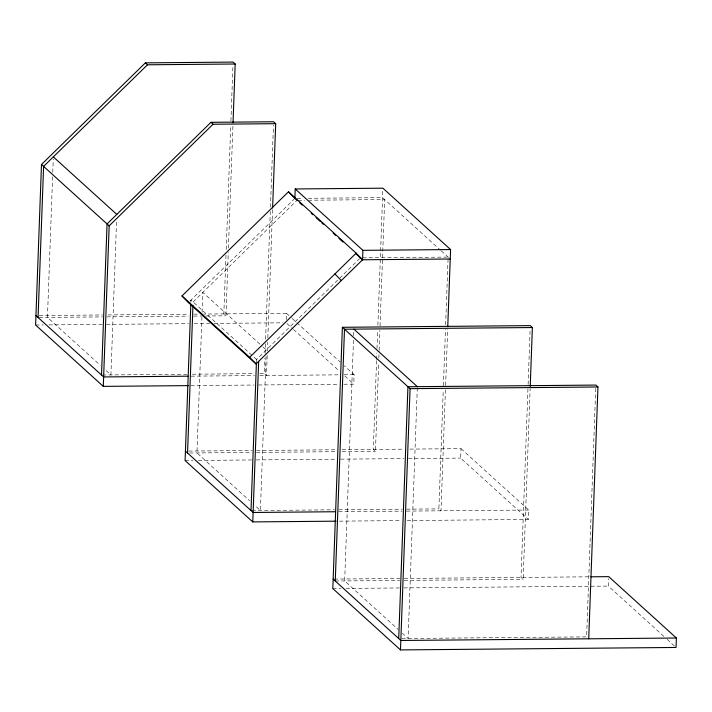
<?xml version="1.0" encoding="UTF-8"?>
<svg xmlns="http://www.w3.org/2000/svg" width="712" height="712" viewBox="0 0 712 712"><rect width="100%" height="100%" fill="white"/><g stroke="black" fill="none" stroke-linecap="round" stroke-linejoin="round"><path stroke-width="0.53" stroke-dasharray="3.56 2.67" d="M52.608 176.807L47.455 317.401L100.196 365.22M52.777 172.375L53.258 159.088M116.51 222.162L110.912 374.93L105.145 369.706M190.896 302.244L190.976 300.028L257.949 360.753M201.941 316.769L196.948 452.939L249.681 500.758M202.101 312.346L202.831 292.418L262.167 346.21M225.989 255.101L223.835 313.894L225.944 315.808L228.267 252.582M226.194 249.556L230.75 125.321M230.91 120.88L232.949 65.415M228.427 248.141L232.949 125.018M256.462 361.696L256.543 359.471L359.649 258.634M267.196 355.519L266.466 375.482L264.348 373.569L264.917 358.038M265.078 353.597L265.451 343.611M265.612 339.179L270.284 211.615M270.453 207.174L273.461 125.09M266.039 356.587L260.396 510.477L254.629 505.244M267.356 351.078L267.685 342.205M267.846 337.764L272.562 209.097M286.233 319.626L286.464 313.333L203.329 314.072M353.481 340.22L344.661 580.939L398.222 629.497M353.65 335.788L353.811 331.347M343.825 384.231L353.802 384.142L354.149 374.699L344.359 365.826M376.577 360.69L373.319 449.432L375.438 451.346L378.695 362.613M376.612 359.578L376.862 352.93M377.022 348.488L377.672 330.742M377.876 325.197L380.564 251.986M380.6 250.873L382.905 188.19M378.855 358.172L379.096 351.514M379.14 350.411L379.87 330.439M380.03 326.007L384.667 199.547L309.195 200.223M417.303 387.773L408.11 638.468L402.342 633.235M445.436 389.891L441.004 510.798L438.886 508.884L443.238 390.194M443.407 385.753L445.481 329.184M445.641 324.743L448.124 257.077L361.554 257.851M445.605 385.45L447.679 328.882M461.002 448.649L528.687 510.014L528.34 519.457L460.655 458.092L461.002 448.649L409.889 449.103M527.948 388.85L521.033 577.423L523.151 579.346L530.146 388.547M528.117 384.418L530.146 328.953M595.713 388.405L586.608 636.875L399.761 638.539M663.824 636.368L608.368 586.083L608.644 578.74M189.962 301.016L294.083 199.191M193.094 301.941L296.993 200.33M297.091 198.39L302.644 198.345M308.189 198.292L382.558 197.633L440.452 250.126M298.097 200.321L304.763 200.259M39.276 315.541L102.653 314.971M108.001 314.927L188.92 314.206M193.815 314.161L198.888 314.117M39.107 317.472L102.546 316.911M106.987 316.867L188.146 316.146M193.709 316.101L201.487 316.03M205.937 315.986L225.944 315.808M35.6 325.01L43.361 324.939M48.906 324.894L102.11 324.414M106.542 324.378L188.573 323.649M194.109 323.595L209.631 323.462M214.063 323.417L282.789 322.803M102.555 375.01L186.811 374.254M192.347 374.209L254.38 373.658M259.916 373.604L264.348 373.569M191.136 376.159L254.38 375.589M259.818 375.544L338.627 374.841M344.172 374.788L354.149 374.699M190.852 385.593L254.033 385.032M258.474 384.996L339.393 384.275M188.769 451.079L252.137 450.509M256.551 450.474L336.634 449.762M342.107 449.708L404.336 449.156M189.641 453.01L252.03 452.449M256.48 452.414L336.527 451.693M342.08 451.648L375.438 451.346M185.084 460.548L192.863 460.477M198.425 460.433L251.754 459.952M256.204 459.916L336.206 459.204M340.647 459.16L403.989 458.599M408.43 458.555L460.655 458.092M252.048 510.548L334.382 509.81M338.832 509.774L402.2 509.205M406.65 509.169L438.886 508.884M338.681 511.714L402.093 511.145M406.454 511.109L528.687 510.014M339.446 521.148L401.666 520.588M407.22 520.543L528.34 519.457M334.257 579.087L399.859 578.509M404.265 578.464L588.717 576.818M335.263 581.019L399.743 580.44M404.193 580.405L523.151 579.346M332.807 588.539L340.585 588.477M346.139 588.423L399.477 587.952M403.918 587.907L608.368 586.083M441.271 250.864L450.242 258.999M667.082 639.323L676.053 647.457M286.464 313.333L291.359 317.766M292.169 318.513L340.283 362.132M286.927 323.515L292.641 328.695M293.451 329.433L339.117 370.836M344.83 376.007L353.802 384.142M262.986 346.958L266.279 349.948"/><path stroke-width="1.07" d="M233.029 122.802L235.183 64.009L233.064 62.086L145.381 62.87L41.483 164.481L35.6 325.01L103.284 386.376L188.635 385.619M38.065 317.481L43.601 166.403L147.5 64.792L235.183 64.009M101.513 375.019L107.058 223.933L210.957 122.322L273.586 121.761L275.695 123.683L272.607 207.984M103.284 386.376L109.167 225.855L213.066 124.235L275.695 123.683M190.816 304.469L185.084 460.548L252.769 521.914L336.108 521.175M187.55 453.028L192.97 305.279M251.007 510.557L256.418 362.808M252.769 521.914L258.661 361.393M297.322 200.633L294.875 198.408L295.222 188.965L382.905 188.19L450.58 249.556L447.759 326.666M530.226 386.331L532.38 327.538L530.271 325.624L342.383 327.298L332.807 588.539L400.482 649.914L676.053 647.457L676.4 638.014L608.716 576.64L590.942 576.8M335.263 581.019L344.501 329.22L532.38 327.538M450.242 258.999L362.559 259.782L356.16 253.16L288.476 191.795L181.969 295.961L188.369 302.573L256.053 363.939L362.559 259.782L362.906 250.339L295.222 188.965M398.72 638.548L407.949 386.75L595.837 385.076L597.955 386.99L588.717 638.798M400.482 649.914L410.067 388.663L342.383 327.298M181.969 295.961L249.654 357.326L356.16 253.16M362.906 250.339L450.58 249.556M187.87 376.185L103.632 376.933L35.947 315.567M410.067 388.663L597.955 386.99M335.388 511.741L253.116 512.471L185.431 451.105M676.4 638.014L400.829 640.471L333.154 579.096M145.381 62.87L147.5 64.792M210.957 122.322L213.066 124.235M299.77 202.849L302.217 205.065M311.18 213.2L312.817 214.677M316.075 217.632L320.151 221.334M321.788 222.811L323.417 224.289M333.198 233.162L335.646 235.378M338.912 238.333L342.988 242.035M356.036 253.864L362.559 259.782M353.891 329.131L417.348 386.661M53.338 156.88L116.795 214.41M41.483 164.481L109.167 225.855M288.476 191.795L294.875 198.408M334.916 273.942L341.306 280.564M249.654 357.326L256.053 363.939"/></g></svg>
